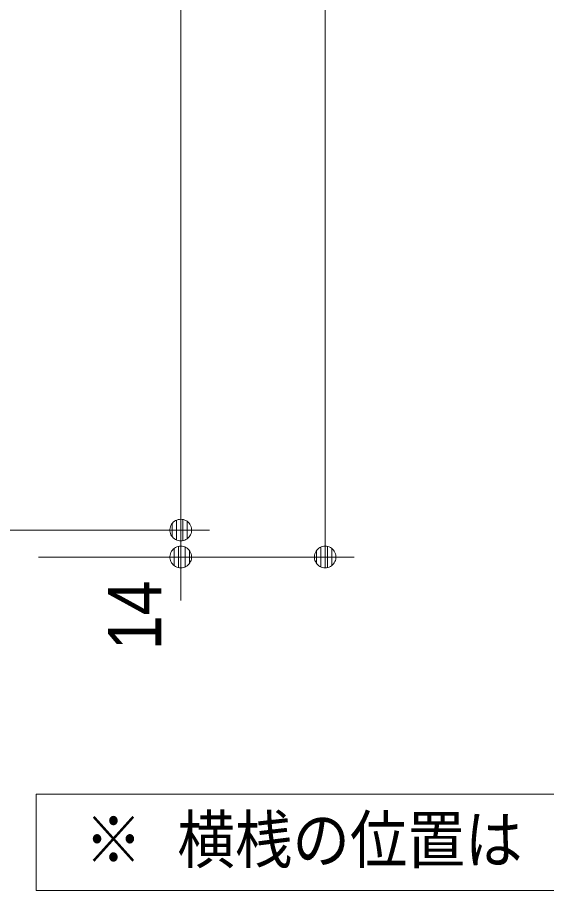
# Model space of a CAD drawing. Units: millimetres, scale not verified. Extents: x -4547 to 4547, y -2284 to 2284.
# Drawn here: x 694.3 to 969.1, y -1819.3 to -1365.7 of the extents above; entities that cross this region are included whole.
import ezdxf
from ezdxf.enums import TextEntityAlignment as Align

# ---------------------------------------------------------------- set-up
doc = ezdxf.new("R2010")
doc.units = ezdxf.units.MM
doc.header["$LTSCALE"] = 20
for name, color, linetype, lineweight in [('0-1_2寸法-2', 7, 'Continuous', 9), ('0-2_0', 7, 'Continuous', 9), ('0-3_2寸法-1', 7, 'Continuous', 9), ('0-4_2寸法-3', 7, 'Continuous', 9)]:
    doc.layers.add(name, color=color, linetype=linetype, lineweight=lineweight)
doc.styles.add('ＭＳ ゴシック', font='')
doc.styles.add('ＭＳ Ｐゴシック', font='')
doc.styles.get('ＭＳ ゴシック').set_extended_font_data('MS Gothic')
doc.styles.get('ＭＳ Ｐゴシック').set_extended_font_data('MS PGothic')

# ---------------------------------------------------------------- blocks, each defined once
blk = doc.blocks.new('_Dot')
at = {"layer": '0-2_0'}
for p, q in [((-10, 0), (-20, 0)), ((9.78, 2), (-9.78, 2)), ((7.99, 6), (-7.99, 6)), ((9.16, -3.98), (-9.16, -3.98)), ((6, -7.98), (-6, -7.98))]:
    blk.add_line(p, q, dxfattribs=at)
for points in [[(10, 0), (9.92, 1.25), (9.69, 2.49), (9.3, 3.68), (8.76, 4.82), (8.09, 5.88), (7.29, 6.85), (6.37, 7.71), (5.36, 8.44), (4.26, 9.05), (3.09, 9.51), (1.87, 9.82), (0.63, 9.98), (-0.63, 9.98), (-1.87, 9.82), (-3.09, 9.51), (-4.26, 9.05), (-5.36, 8.44), (-6.37, 7.71), (-7.29, 6.85), (-8.09, 5.88), (-8.76, 4.82), (-9.3, 3.68), (-9.69, 2.49), (-9.92, 1.25), (-10, 0), (0, 0)], [(-10, 0), (-9.92, -1.25), (-9.69, -2.49), (-9.3, -3.68), (-8.76, -4.82), (-8.09, -5.88), (-7.29, -6.85), (-6.37, -7.71), (-5.36, -8.44), (-4.26, -9.05), (-3.09, -9.51), (-1.87, -9.82), (-0.63, -9.98), (0.63, -9.98), (1.87, -9.82), (3.09, -9.51), (4.26, -9.05), (5.36, -8.44), (6.37, -7.71), (7.29, -6.85), (8.09, -5.88), (8.76, -4.82), (9.3, -3.68), (9.69, -2.49), (9.92, -1.25), (10, 0), (0, 0)]]:
    blk.add_lwpolyline(points, close=True, dxfattribs=at)

msp = doc.modelspace()

# ---------------------------------------------------------------- linework, layer by layer
at = {"layer": '0-1_2寸法-2'}
for p, q in [((779.1, -1620.74), (779.1, -1609.49)), ((616.6, -1632), (794.1, -1632)), ((779.1, -1632), (779.1, -1646)), ((705.19, -1646), (794.1, -1646)), ((779.1, -1657.26), (779.1, -1668.51))]:
    msp.add_line(p, q, dxfattribs=at)
at = {"layer": '0-3_2寸法-1'}
for p, q in [((854.15, 692.74), (854.15, -1634.74)), ((779.1, 674.74), (779.1, -1620.74)), ((616.6, -1632), (794.1, -1632)), ((794.1, -1646), (869.15, -1646))]:
    msp.add_line(p, q, dxfattribs=at)
at = {"layer": '0-4_2寸法-3'}
msp.add_lwpolyline([(704.1, -1769.27), (1454.1, -1769.27), (1454.1, -1819.27), (704.1, -1819.27)], close=True, dxfattribs=at)

# ---------------------------------------------------------------- block references
at = {"layer": '0-1_2寸法-2', "xscale": 0.5627563, "yscale": 0.5627563}
for p, rotation in [((779.1, -1632), 270), ((779.1, -1646), 90)]:
    msp.add_blockref('_Dot', p, dxfattribs=dict(at, rotation=rotation))
at = {"layer": '0-3_2寸法-1', "xscale": 0.5627563, "yscale": 0.5627563, "rotation": 270}
for p in [(779.1, -1632), (854.15, -1646)]:
    msp.add_blockref('_Dot', p, dxfattribs=at)

# ---------------------------------------------------------------- texts
at = {"layer": '0-1_2寸法-2', "style": 'ＭＳ Ｐゴシック', "width": 0.9}
msp.add_text('14', height=27.57, rotation=90, dxfattribs=at).set_placement((777.24, -1694.31), align=Align.BOTTOM_LEFT)
at = {"layer": '0-4_2寸法-3', "style": 'ＭＳ ゴシック', "width": 0.9}
for s, p in [('横桟の位置は「横桟取付位置図面」を参照', (777.35, -1812.3)), ('※', (729.22, -1812.3))]:
    msp.add_text(s, height=24.34, dxfattribs=at).set_placement(p, align=Align.BOTTOM_LEFT)

doc.saveas('drawing.dxf')
